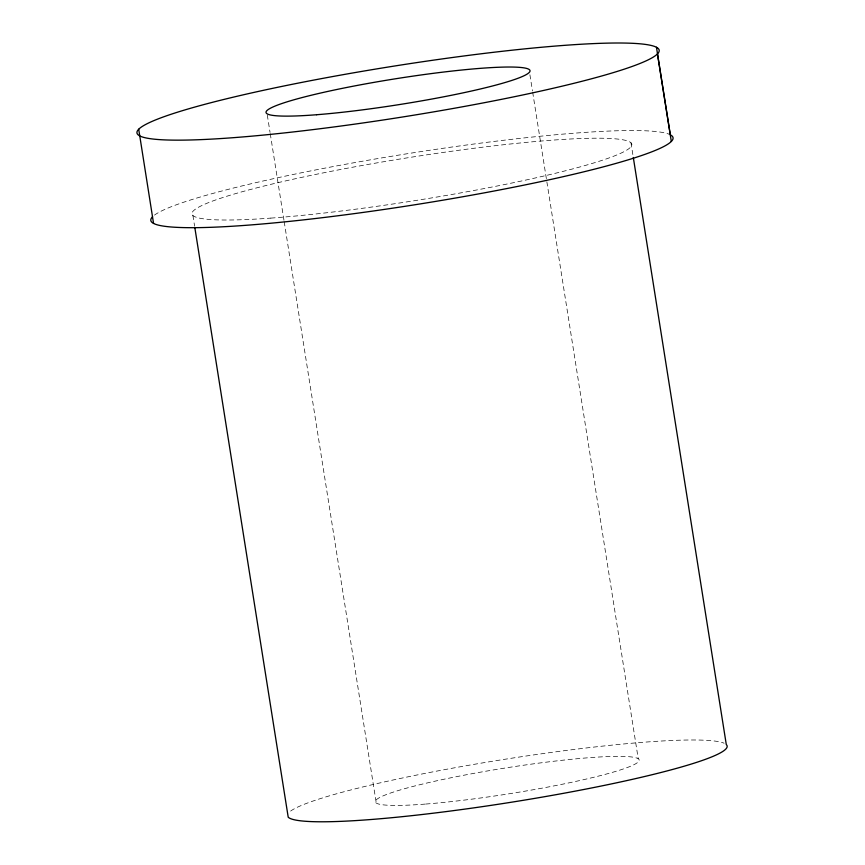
<?xml version="1.0" encoding="UTF-8"?>
<svg xmlns="http://www.w3.org/2000/svg" width="865" height="865" viewBox="0 0 865 865"><rect width="100%" height="100%" fill="white"/><g stroke="black" fill="none" stroke-linecap="round" stroke-linejoin="round"><path stroke-width="0.65" stroke-dasharray="4.33 3.24" d="M630.985 142.801L633.094 156.154M529.91 74.779L532.451 90.782M532.656 92.112L638.24 758.756M267.296 115.034L270.042 132.367M270.258 133.697L283.979 220.359M284.196 221.7L376.264 803.012M192.895 215.407L194.593 226.079M290.64 811.067A222.619 21.722 -9 0 1 507.95 758.789A222.619 21.722 -9 0 1 724.102 743.219M154.5 215.104A264.366 25.799 -9 0 1 412.67 152.878A264.366 25.799 -9 0 1 669.629 134.453M270.81 218.11A222.619 21.722 -9 0 0 628.552 148.921A222.619 21.722 -9 0 0 336.453 170.286A222.619 21.722 -9 0 0 270.81 218.11M425.818 804.039A133.567 13.029 -9 0 0 637.873 762.26A133.567 13.029 -9 0 0 458.072 776.359A133.567 13.029 -9 0 0 425.818 804.039"/><path stroke-width="1.3" d="M656.459 47.261L670.321 134.799A264.366 25.799 -9 0 1 415.751 204.627A264.366 25.799 -9 0 1 152.564 216.758M657.454 53.922A264.366 25.799 -9 0 1 242.146 136.984A264.366 25.799 -9 0 1 294.641 83.819A264.366 25.799 -9 0 1 657.454 53.922L671.316 141.46M633.31 157.484L726.297 744.581A222.619 21.722 -9 0 1 526.709 799.736A222.619 21.722 -9 0 1 288.207 817.187L194.798 227.419M138.703 129.22L153.559 223.419M316.633 114.731A133.567 13.029 -9 0 0 528.699 72.952A133.567 13.029 -9 0 0 348.898 87.041A133.567 13.029 -9 0 0 316.633 114.731"/></g></svg>
